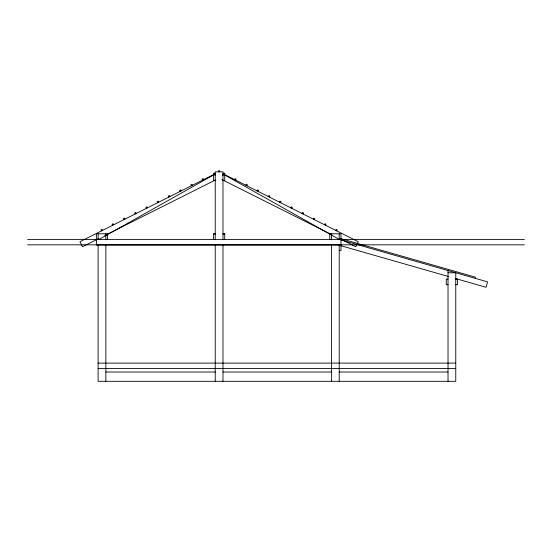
<?xml version="1.0" encoding="UTF-8"?>
<svg xmlns="http://www.w3.org/2000/svg" width="552" height="552" viewBox="0 0 552 552"><rect width="100%" height="100%" fill="white"/><g stroke="black" fill="none" stroke-linecap="round" stroke-linejoin="round"><path stroke-width="0.83" d="M475.12 278.311L475.438 277.194L339.542 238.291M222.263 175.232L222.98 173.797L358.255 241.7L355.736 246.716L341.136 239.389M223.332 173.977L223.857 172.942L224.892 173.459L224.374 174.494M234.572 179.621L235.097 178.579L236.132 179.103L235.614 180.138M245.812 185.258L246.33 184.223L247.372 184.741L246.847 185.782M257.053 190.902L257.57 189.86L258.612 190.385L258.088 191.42M268.286 196.54L268.81 195.505L269.845 196.029L269.328 197.064M279.526 202.184L280.05 201.149L281.085 201.666L280.568 202.708M290.766 207.828L291.283 206.786L292.325 207.31L291.801 208.345M302.006 213.465L302.524 212.43L303.565 212.948L303.041 213.99M313.246 219.109L313.764 218.075L314.799 218.592L314.281 219.627M324.479 224.754L325.004 223.712L326.039 224.236L325.521 225.271M335.719 230.391L336.244 229.356L337.279 229.873L336.755 230.915M99.001 239.402L213.5 174.998L215.239 174.998M215.239 173.797L79.971 241.7L82.489 246.716L98.629 238.616M104.776 235.531L215.452 179.973M222.98 174.998L224.726 174.998L339.218 239.402L487.54 281.865L485.995 287.261L455.338 278.484M213.5 180.414L215.239 180.414M222.98 180.414L224.726 180.414M215.239 180.607L213.5 180.607L213.5 174.998M222.98 180.607L224.726 180.607L224.726 174.998M215.239 233.793L213.5 233.793L213.5 239.402M222.98 233.793L224.726 233.793L224.726 239.402M213.5 233.986L215.239 233.986M222.98 233.986L224.726 233.986M27.6 239.402L524.4 239.402M27.6 244.826L524.4 244.826M340.963 245.019L96.372 245.019L96.372 233.793L107.599 233.793L107.599 239.402M339.218 250.629L340.963 250.629L340.963 233.793L329.737 233.793L329.737 239.402M448.024 272.771L455.766 272.771L455.766 381.308L98.111 381.308L98.111 244.826M448.024 279.105L446.285 279.105L446.285 284.722L448.024 284.722M455.766 279.105L457.504 279.105L457.504 284.722L455.766 284.722M98.111 363.112L455.766 363.112M98.111 368.529L455.766 368.529M105.853 372.013L215.239 372.013M222.98 372.013L331.476 372.013M339.218 372.013L448.024 372.013M338.5 245.04L448.707 276.587M222.001 179.586L331.911 234.759M214.887 173.977L214.369 172.942L213.327 173.459L213.852 174.494M203.653 179.621L203.129 178.579L202.094 179.103L202.612 180.138M192.413 185.258L191.889 184.223L190.854 184.741L191.371 185.782M181.173 190.902L180.656 189.86L179.614 190.385L180.138 191.42M169.933 196.54L169.416 195.505L168.374 196.029L168.898 197.064M158.693 202.184L158.176 201.149L157.141 201.666L157.658 202.708M147.46 207.828L146.935 206.786L145.9 207.31L146.418 208.345M136.22 213.465L135.695 212.43L134.66 212.948L135.185 213.99M124.98 219.109L124.462 218.075L123.42 218.592L123.945 219.627M113.74 224.754L113.222 223.712L112.18 224.236L112.705 225.271M102.506 230.391L101.982 229.356L100.947 229.873L101.465 230.915M448.024 270.556L448.024 381.308M339.218 233.793L339.218 239.803M339.218 244.557L339.218 381.308M331.476 233.793L331.476 239.803M331.476 244.826L331.476 381.308M222.98 239.706L222.98 171.858L215.239 171.858L215.239 239.706M222.98 244.826L222.98 381.308M219.696 171.858L219.696 170.692L218.53 170.692L218.53 171.858M215.239 244.826L215.239 381.308M105.853 233.793L105.853 239.803M105.853 244.826L105.853 381.308M98.111 233.793L98.111 239.402"/></g></svg>
